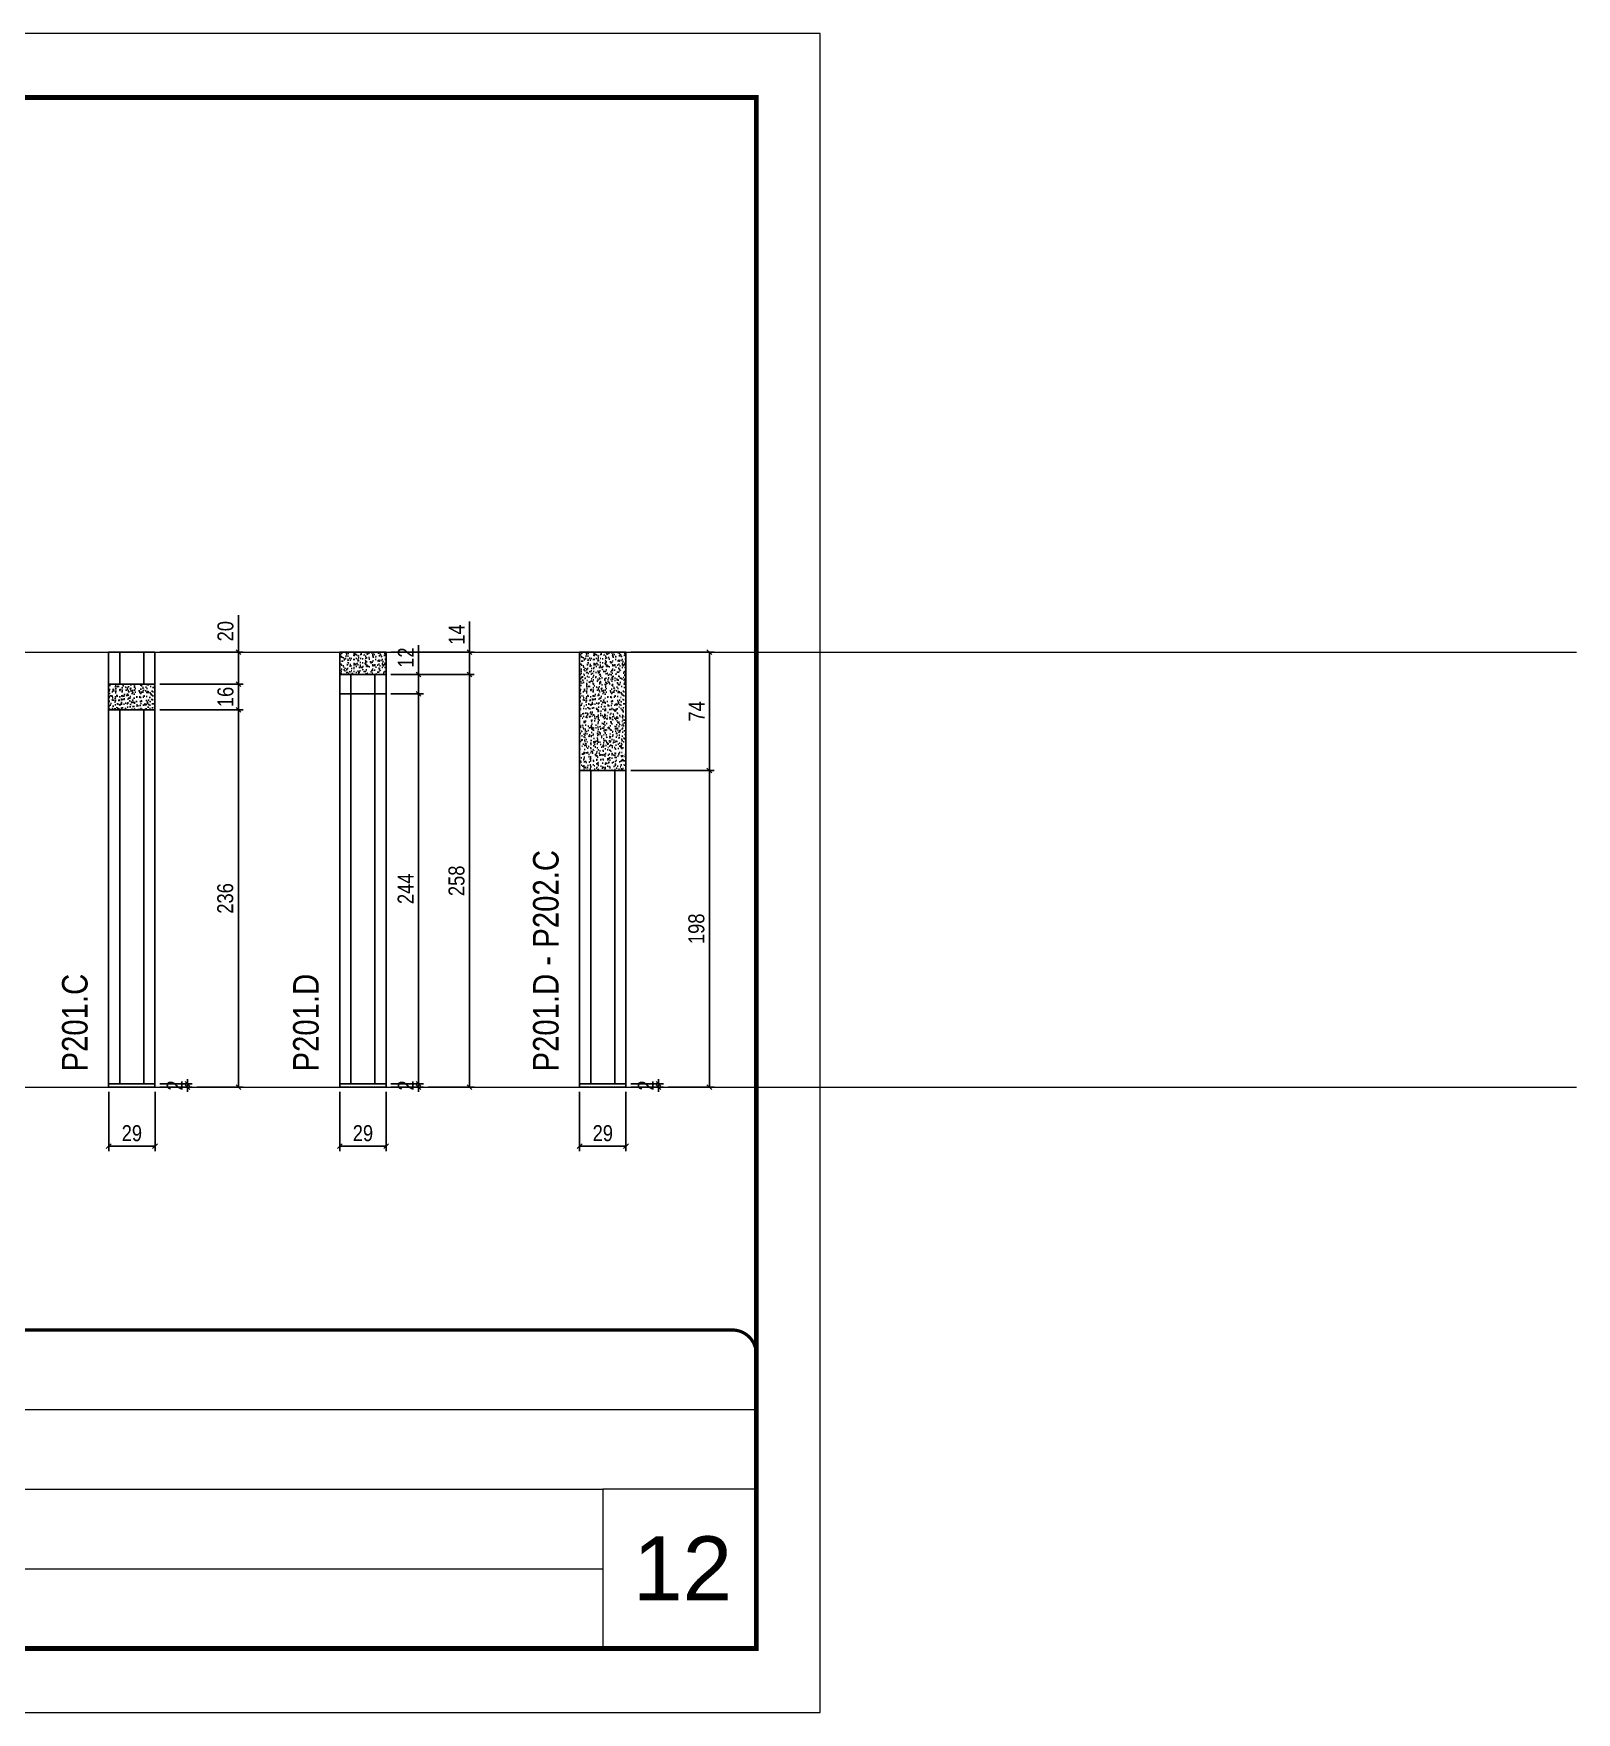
# Model space of a CAD drawing. Extents: x 2282 to 12463, y 760 to 16806.
# Drawn here: x 8646 to 9612, y 13394 to 14444 of the extents above; entities that cross this region are included whole.
import ezdxf

# ---------------------------------------------------------------- set-up
doc = ezdxf.new("R2010")
doc.units = 0
doc.linetypes.add('CONTINUO', pattern=[0])
doc.linetypes.add('DASHED', pattern=[0.75, 0.5, -0.25])
for name, color, linetype, lineweight in [('CARIMBO', 255, 'Continuous', 9), ('Folhas', 255, 'Continuous', 9), ('SARRAFO DE PRESSAO', 251, 'DASHED', 9)]:
    doc.layers.add(name, color=color, linetype=linetype, lineweight=lineweight)
for name, color, linetype in [('COTA', 241, 'Continuous'), ('NOMENCLATURA', 7, 'Continuous'), ('Painéis', 200, 'Continuous'), ('SARR_2.2x7', 40, 'Continuous')]:
    doc.layers.add(name, color=color, linetype=linetype)
doc.styles.add('ARIAL', font='arial.ttf')
doc.styles.add('ARIAL_NARROW', font='ARIALN.TTF', dxfattribs={"height": 0.2})
doc.styles.add('COTA TECNICA', font='techl___.ttf', dxfattribs={"height": 10})
doc.styles.add('COTA TECNICA-50', font='techl___.ttf', dxfattribs={"height": 10})
doc.styles.add('Tecnologia', font='')
doc.styles.get('Tecnologia').set_extended_font_data('Forgotten Futurist')
doc.dimstyles.new('COTA PAINEL-50', dxfattribs={"dimtxt": 10, "dimasz": 3, "dimexe": 3, "dimexo": 3, "dimgap": 3, "dimtad": 1, "dimdec": 1, "dimzin": 12, "dimdsep": 46, "dimtxsty": 'COTA TECNICA-50', "dimblk1": 'OBLIQUE', "dimblk2": 'OBLIQUE', "dimsah": 1, "dimcen": 0.9, "dimclrd": 4, "dimclre": 4, "dimclrt": 240, "dimadec": 1, "dimazin": 3, "dimtfac": 1, "dimtdec": 1, "dimtmove": 0, "dimatfit": 3, "dimfxl": 1, "dimtolj": 1, "dimtzin": 12, "dimarcsym": 0})
doc.dimstyles.new('PAINEL', dxfattribs={"dimtxt": 10, "dimasz": 3, "dimexe": 3, "dimexo": 3, "dimgap": 3, "dimtad": 1, "dimdec": 1, "dimzin": 12, "dimdsep": 46, "dimtxsty": 'COTA TECNICA', "dimblk1": 'OBLIQUE', "dimblk2": 'OBLIQUE', "dimsah": 1, "dimcen": 0.9, "dimclrd": 4, "dimclre": 4, "dimclrt": 240, "dimadec": 1, "dimazin": 3, "dimtfac": 1, "dimtdec": 1, "dimtmove": 0, "dimatfit": 3, "dimfxl": 1, "dimtolj": 1, "dimtzin": 12, "dimarcsym": 0})

# ---------------------------------------------------------------- blocks, each defined once
blk = doc.blocks.new('9999999999')
at = {"color": 30, "linetype": 'CONTINUO'}
for p, q in [((98564.6, 34230.2), (98564.6, 34429.4)), ((98564.6, 34379.6), (99584, 34379.6)), ((98564.6, 34329.8), (99488, 34329.8)), ((99584, 34329.8), (99488, 34329.8)), ((99488, 34329.8), (99488, 34230.2)), ((98564.6, 34280), (99488, 34280))]:
    blk.add_line(p, q, dxfattribs=at)
at = {"color": 30, "linetype": 'CONTINUO', "const_width": 2}
blk.add_lwpolyline([(99584, 34230.2), (99584, 34414.4, 0.414214), (99569, 34429.4), (98229, 34429.4, 0.414214), (98214, 34414.4), (98214, 34245.2, 0.414214), (98229, 34230.2), (99584, 34230.2)], format="xyb", dxfattribs=at)
at = {"layer": 'Folhas'}
blk.add_lwpolyline([(98139, 34190.2), (99624, 34190.2), (99624, 35240.2), (98139, 35240.2)], close=True, dxfattribs=at)
at = {"layer": 'Folhas', "color": 30, "const_width": 3}
blk.add_lwpolyline([(98214, 34230.2), (99584, 34230.2), (99584, 35200.2), (98214, 35200.2)], close=True, dxfattribs=at)
at = {"color": 7, "linetype": 'Continuous', "ltscale": 5, "style": 'ARIAL'}
for s, height, p in [('UNITÁ ENGENHARIA', 15.483, (98837.7, 34393.1)), ('ITAQUERA III', 15.483, (98837.7, 34343.3)), ('TÉRREO', 15.48, (98837.7, 34293.5)), ('NOVA SISTEMAS CONSTRUTIVOS', 11.059, (98263.2, 34267.2)), ('PILARES', 15.48, (98837.7, 34243.7))]:
    blk.add_text(s, height=height, dxfattribs=at).set_placement(p)
at = {"layer": 'Folhas', "color": 7, "style": 'Tecnologia', "width": 1.5}
for s, p in [('CLIENTE:', (98573.7, 34397.2)), ('OBRA:', (98573.7, 34347.3)), ('PAVIMENTO:', (98573.7, 34297.5)), ('PROJETO:', (98573.7, 34247.7))]:
    blk.add_text(s, height=14, dxfattribs=at).set_placement(p)
blk = doc.blocks.new('_Oblique')
at = {"color": 0, "linetype": 'ByBlock', "lineweight": -2}
blk.add_line((-0.5, -0.5), (0.5, 0.5), dxfattribs=at)
blk = doc.blocks.new('*D285')
at = {"layer": 'COTA', "color": 4, "lineweight": -2, "transparency": 16777216}
for p, q in [((9019.9, 13787.1), (9040.3, 13787.1)), ((9037.3, 13787.1), (9037.3, 13790.1)), ((9037.3, 13785.1), (9037.3, 13787.1)), ((9019.9, 13785.1), (9040.3, 13785.1)), ((9037.3, 13785.1), (9037.3, 13782.1))]:
    blk.add_line(p, q, dxfattribs=at)
at = {"layer": 'Defpoints', "color": 0, "transparency": 16777216}
for p in [(9016.9, 13787.1), (9037.3, 13787.1), (9016.9, 13785.1)]:
    blk.add_point(p, dxfattribs=at)
at = {"layer": 'COTA', "color": 4, "lineweight": -2, "transparency": 16777216, "xscale": 3, "yscale": 3, "zscale": 3}
for p, rotation in [((9037.3, 13787.1), 270), ((9037.3, 13785.1), 90)]:
    blk.add_blockref('_Oblique', p, dxfattribs=dict(at, rotation=rotation))
at = {"layer": 'COTA', "color": 240, "transparency": 16777216, "insert": (9029.3, 13786.1), "char_height": 10, "attachment_point": 5, "rotation": 90, "style": 'COTA TECNICA-50'}
blk.add_mtext('\\A1;2', dxfattribs=at)
blk = doc.blocks.new('*D286')
at = {"layer": 'COTA', "color": 4, "linetype": 'ByBlock', "lineweight": -2, "transparency": 16777216}
for p, q in [((9019.9, 14057.1), (9072.1, 14057.1)), ((9069.1, 13983.1), (9069.1, 14057.1)), ((9019.9, 13983.1), (9072.1, 13983.1))]:
    blk.add_line(p, q, dxfattribs=at)
at = {"layer": 'Defpoints', "color": 0, "linetype": 'ByBlock', "transparency": 16777216}
for p in [(9016.9, 14057.1), (9069.1, 14057.1), (9016.9, 13983.1)]:
    blk.add_point(p, dxfattribs=at)
at = {"layer": 'COTA', "color": 4, "linetype": 'ByBlock', "lineweight": -2, "transparency": 16777216, "xscale": 3, "yscale": 3, "zscale": 3}
for p, rotation in [((9069.1, 14057.1), 90), ((9069.1, 13983.1), 270)]:
    blk.add_blockref('_Oblique', p, dxfattribs=dict(at, rotation=rotation))
at = {"layer": 'COTA', "color": 240, "linetype": 'ByBlock', "transparency": 16777216, "insert": (9061.1, 14020.1), "char_height": 10, "attachment_point": 5, "rotation": 90, "style": 'COTA TECNICA'}
blk.add_mtext('\\A1;74', dxfattribs=at)
blk = doc.blocks.new('*D287')
at = {"layer": 'COTA', "color": 4, "linetype": 'ByBlock', "lineweight": -2, "transparency": 16777216}
for p, q in [((9019.9, 13983.1), (9072.1, 13983.1)), ((9069.1, 13785.1), (9069.1, 13983.1)), ((9043.3, 13785.1), (9072.1, 13785.1))]:
    blk.add_line(p, q, dxfattribs=at)
at = {"layer": 'Defpoints', "color": 0, "linetype": 'ByBlock', "transparency": 16777216}
for p in [(9016.9, 13983.1), (9069.1, 13983.1), (9040.3, 13785.1)]:
    blk.add_point(p, dxfattribs=at)
at = {"layer": 'COTA', "color": 4, "linetype": 'ByBlock', "lineweight": -2, "transparency": 16777216, "xscale": 3, "yscale": 3, "zscale": 3}
for p, rotation in [((9069.1, 13983.1), 90), ((9069.1, 13785.1), 270)]:
    blk.add_blockref('_Oblique', p, dxfattribs=dict(at, rotation=rotation))
at = {"layer": 'COTA', "color": 240, "linetype": 'ByBlock', "transparency": 16777216, "insert": (9061, 13884.1), "char_height": 10, "attachment_point": 5, "rotation": 90, "style": 'COTA TECNICA'}
blk.add_mtext('\\A1;198', dxfattribs=at)
blk = doc.blocks.new('*D294')
at = {"layer": 'COTA', "color": 4, "linetype": 'ByBlock', "lineweight": -2, "transparency": 16777216}
for p, q in [((8987.9, 13782.1), (8987.9, 13745.1)), ((9016.9, 13782.1), (9016.9, 13745.1)), ((9016.9, 13748.1), (8987.9, 13748.1))]:
    blk.add_line(p, q, dxfattribs=at)
at = {"layer": 'Defpoints', "color": 0, "linetype": 'ByBlock', "transparency": 16777216}
for p in [(8987.9, 13785.1), (9016.9, 13785.1), (8987.9, 13748.1)]:
    blk.add_point(p, dxfattribs=at)
at = {"layer": 'COTA', "color": 4, "linetype": 'ByBlock', "lineweight": -2, "transparency": 16777216, "xscale": 3, "yscale": 3, "zscale": 3, "rotation": 180}
blk.add_blockref('_Oblique', (8987.9, 13748.1), dxfattribs=at)
at = {"layer": 'COTA', "color": 4, "linetype": 'ByBlock', "lineweight": -2, "transparency": 16777216, "xscale": 3, "yscale": 3, "zscale": 3}
blk.add_blockref('_Oblique', (9016.9, 13748.1), dxfattribs=at)
at = {"layer": 'COTA', "color": 240, "linetype": 'ByBlock', "transparency": 16777216, "insert": (9002.4, 13756.2), "char_height": 10, "attachment_point": 5, "style": 'COTA TECNICA'}
blk.add_mtext('\\A1;29', dxfattribs=at)
blk = doc.blocks.new('*D372')
at = {"layer": 'COTA', "color": 4, "lineweight": -2, "transparency": 16777216}
for p, q in [((8725.2, 13787.1), (8745.5, 13787.1)), ((8742.5, 13787.1), (8742.5, 13790.1)), ((8742.5, 13785.1), (8742.5, 13787.1)), ((8725.2, 13785.1), (8745.5, 13785.1)), ((8742.5, 13785.1), (8742.5, 13782.1))]:
    blk.add_line(p, q, dxfattribs=at)
at = {"layer": 'Defpoints', "color": 0, "transparency": 16777216}
for p in [(8722.2, 13787.1), (8742.5, 13787.1), (8722.2, 13785.1)]:
    blk.add_point(p, dxfattribs=at)
at = {"layer": 'COTA', "color": 4, "lineweight": -2, "transparency": 16777216, "xscale": 3, "yscale": 3, "zscale": 3}
for p, rotation in [((8742.5, 13787.1), 270), ((8742.5, 13785.1), 90)]:
    blk.add_blockref('_Oblique', p, dxfattribs=dict(at, rotation=rotation))
at = {"layer": 'COTA', "color": 240, "transparency": 16777216, "insert": (8734.5, 13786.1), "char_height": 10, "attachment_point": 5, "rotation": 90, "style": 'COTA TECNICA-50'}
blk.add_mtext('\\A1;2', dxfattribs=at)
blk = doc.blocks.new('*D373')
at = {"layer": 'COTA', "color": 4, "linetype": 'ByBlock', "lineweight": -2, "transparency": 16777216}
for p, q in [((8725.2, 14037.1), (8777.4, 14037.1)), ((8774.4, 14021.1), (8774.4, 14037.1)), ((8725.2, 14021.1), (8777.4, 14021.1))]:
    blk.add_line(p, q, dxfattribs=at)
at = {"layer": 'Defpoints', "color": 0, "linetype": 'ByBlock', "transparency": 16777216}
for p in [(8722.2, 14037.1), (8774.4, 14037.1), (8722.2, 14021.1)]:
    blk.add_point(p, dxfattribs=at)
at = {"layer": 'COTA', "color": 4, "linetype": 'ByBlock', "lineweight": -2, "transparency": 16777216, "xscale": 3, "yscale": 3, "zscale": 3}
for p, rotation in [((8774.4, 14037.1), 90), ((8774.4, 14021.1), 270)]:
    blk.add_blockref('_Oblique', p, dxfattribs=dict(at, rotation=rotation))
at = {"layer": 'COTA', "color": 240, "linetype": 'ByBlock', "transparency": 16777216, "insert": (8766.3, 14029.1), "char_height": 10, "attachment_point": 5, "rotation": 90, "style": 'COTA TECNICA'}
blk.add_mtext('\\A1;16', dxfattribs=at)
blk = doc.blocks.new('*D374')
at = {"layer": 'COTA', "color": 4, "linetype": 'ByBlock', "lineweight": -2, "transparency": 16777216}
for p, q in [((8725.2, 14021.1), (8777.4, 14021.1)), ((8774.4, 13785.1), (8774.4, 14021.1)), ((8748.5, 13785.1), (8777.4, 13785.1))]:
    blk.add_line(p, q, dxfattribs=at)
at = {"layer": 'Defpoints', "color": 0, "linetype": 'ByBlock', "transparency": 16777216}
for p in [(8722.2, 14021.1), (8774.4, 14021.1), (8745.5, 13785.1)]:
    blk.add_point(p, dxfattribs=at)
at = {"layer": 'COTA', "color": 4, "linetype": 'ByBlock', "lineweight": -2, "transparency": 16777216, "xscale": 3, "yscale": 3, "zscale": 3}
for p, rotation in [((8774.4, 14021.1), 90), ((8774.4, 13785.1), 270)]:
    blk.add_blockref('_Oblique', p, dxfattribs=dict(at, rotation=rotation))
at = {"layer": 'COTA', "color": 240, "linetype": 'ByBlock', "transparency": 16777216, "insert": (8766.2, 13903.1), "char_height": 10, "attachment_point": 5, "rotation": 90, "style": 'COTA TECNICA'}
blk.add_mtext('\\A1;236', dxfattribs=at)
blk = doc.blocks.new('*D375')
at = {"layer": 'COTA', "color": 4, "linetype": 'ByBlock', "lineweight": -2, "transparency": 16777216}
for p, q in [((8693.2, 13782.1), (8693.2, 13745.1)), ((8722.2, 13782.1), (8722.2, 13745.1)), ((8722.2, 13748.1), (8693.2, 13748.1))]:
    blk.add_line(p, q, dxfattribs=at)
at = {"layer": 'Defpoints', "color": 0, "linetype": 'ByBlock', "transparency": 16777216}
for p in [(8693.2, 13785.1), (8722.2, 13785.1), (8693.2, 13748.1)]:
    blk.add_point(p, dxfattribs=at)
at = {"layer": 'COTA', "color": 4, "linetype": 'ByBlock', "lineweight": -2, "transparency": 16777216, "xscale": 3, "yscale": 3, "zscale": 3, "rotation": 180}
blk.add_blockref('_Oblique', (8693.2, 13748.1), dxfattribs=at)
at = {"layer": 'COTA', "color": 4, "linetype": 'ByBlock', "lineweight": -2, "transparency": 16777216, "xscale": 3, "yscale": 3, "zscale": 3}
blk.add_blockref('_Oblique', (8722.2, 13748.1), dxfattribs=at)
at = {"layer": 'COTA', "color": 240, "linetype": 'ByBlock', "transparency": 16777216, "insert": (8707.7, 13756.2), "char_height": 10, "attachment_point": 5, "style": 'COTA TECNICA'}
blk.add_mtext('\\A1;29', dxfattribs=at)
blk = doc.blocks.new('*D376')
at = {"layer": 'COTA', "color": 4, "lineweight": -2, "transparency": 16777216}
for p, q in [((8774.4, 14057.1), (8774.4, 14080.3)), ((8725.2, 14057.1), (8777.4, 14057.1)), ((8774.4, 14037.1), (8774.4, 14057.1)), ((8725.2, 14037.1), (8777.4, 14037.1))]:
    blk.add_line(p, q, dxfattribs=at)
at = {"layer": 'Defpoints', "color": 0, "transparency": 16777216}
for p in [(8722.2, 14057.1), (8774.4, 14057.1), (8722.2, 14037.1)]:
    blk.add_point(p, dxfattribs=at)
at = {"layer": 'COTA', "color": 4, "lineweight": -2, "transparency": 16777216, "xscale": 3, "yscale": 3, "zscale": 3}
for p, rotation in [((8774.4, 14057.1), 90), ((8774.4, 14037.1), 270)]:
    blk.add_blockref('_Oblique', p, dxfattribs=dict(at, rotation=rotation))
at = {"layer": 'COTA', "color": 240, "transparency": 16777216, "insert": (8766.3, 14070.2), "char_height": 10, "attachment_point": 5, "rotation": 90, "style": 'COTA TECNICA'}
blk.add_mtext('\\A1;20', dxfattribs=at)
blk = doc.blocks.new('*D377')
at = {"layer": 'COTA', "color": 4, "lineweight": -2, "transparency": 16777216}
for p, q in [((8869.8, 13787.1), (8890.1, 13787.1)), ((8887.1, 13787.1), (8887.1, 13790.1)), ((8887.1, 13785.1), (8887.1, 13787.1)), ((8869.8, 13785.1), (8890.1, 13785.1)), ((8887.1, 13785.1), (8887.1, 13782.1))]:
    blk.add_line(p, q, dxfattribs=at)
at = {"layer": 'Defpoints', "color": 0, "transparency": 16777216}
for p in [(8866.8, 13787.1), (8887.1, 13787.1), (8866.8, 13785.1)]:
    blk.add_point(p, dxfattribs=at)
at = {"layer": 'COTA', "color": 4, "lineweight": -2, "transparency": 16777216, "xscale": 3, "yscale": 3, "zscale": 3}
for p, rotation in [((8887.1, 13787.1), 270), ((8887.1, 13785.1), 90)]:
    blk.add_blockref('_Oblique', p, dxfattribs=dict(at, rotation=rotation))
at = {"layer": 'COTA', "color": 240, "transparency": 16777216, "insert": (8879.1, 13786.1), "char_height": 10, "attachment_point": 5, "rotation": 90, "style": 'COTA TECNICA-50'}
blk.add_mtext('\\A1;2', dxfattribs=at)
blk = doc.blocks.new('*D378')
at = {"layer": 'COTA', "color": 4, "linetype": 'ByBlock', "lineweight": -2, "transparency": 16777216}
for p, q in [((8919, 14057.1), (8919, 14076.2)), ((8869.8, 14057.1), (8922, 14057.1)), ((8919, 14043.1), (8919, 14057.1)), ((8869.8, 14043.1), (8922, 14043.1))]:
    blk.add_line(p, q, dxfattribs=at)
at = {"layer": 'Defpoints', "color": 0, "linetype": 'ByBlock', "transparency": 16777216}
for p in [(8866.8, 14057.1), (8919, 14057.1), (8866.8, 14043.1)]:
    blk.add_point(p, dxfattribs=at)
at = {"layer": 'COTA', "color": 4, "linetype": 'ByBlock', "lineweight": -2, "transparency": 16777216, "xscale": 3, "yscale": 3, "zscale": 3}
for p, rotation in [((8919, 14057.1), 90), ((8919, 14043.1), 270)]:
    blk.add_blockref('_Oblique', p, dxfattribs=dict(at, rotation=rotation))
at = {"layer": 'COTA', "color": 240, "linetype": 'ByBlock', "transparency": 16777216, "insert": (8910.9, 14068.1), "char_height": 10, "attachment_point": 5, "rotation": 90, "style": 'COTA TECNICA'}
blk.add_mtext('\\A1;14', dxfattribs=at)
blk = doc.blocks.new('*D379')
at = {"layer": 'COTA', "color": 4, "linetype": 'ByBlock', "lineweight": -2, "transparency": 16777216}
for p, q in [((8869.8, 14043.1), (8922, 14043.1)), ((8919, 13785.1), (8919, 14043.1)), ((8893.1, 13785.1), (8922, 13785.1))]:
    blk.add_line(p, q, dxfattribs=at)
at = {"layer": 'Defpoints', "color": 0, "linetype": 'ByBlock', "transparency": 16777216}
for p in [(8866.8, 14043.1), (8919, 14043.1), (8890.1, 13785.1)]:
    blk.add_point(p, dxfattribs=at)
at = {"layer": 'COTA', "color": 4, "linetype": 'ByBlock', "lineweight": -2, "transparency": 16777216, "xscale": 3, "yscale": 3, "zscale": 3}
for p, rotation in [((8919, 14043.1), 90), ((8919, 13785.1), 270)]:
    blk.add_blockref('_Oblique', p, dxfattribs=dict(at, rotation=rotation))
at = {"layer": 'COTA', "color": 240, "linetype": 'ByBlock', "transparency": 16777216, "insert": (8910.9, 13914.1), "char_height": 10, "attachment_point": 5, "rotation": 90, "style": 'COTA TECNICA'}
blk.add_mtext('\\A1;258', dxfattribs=at)
blk = doc.blocks.new('*D380')
at = {"layer": 'COTA', "color": 4, "linetype": 'ByBlock', "lineweight": -2, "transparency": 16777216}
for p, q in [((8837.8, 13782.1), (8837.8, 13745.1)), ((8866.8, 13782.1), (8866.8, 13745.1)), ((8866.8, 13748.1), (8837.8, 13748.1))]:
    blk.add_line(p, q, dxfattribs=at)
at = {"layer": 'Defpoints', "color": 0, "linetype": 'ByBlock', "transparency": 16777216}
for p in [(8837.8, 13785.1), (8866.8, 13785.1), (8837.8, 13748.1)]:
    blk.add_point(p, dxfattribs=at)
at = {"layer": 'COTA', "color": 4, "linetype": 'ByBlock', "lineweight": -2, "transparency": 16777216, "xscale": 3, "yscale": 3, "zscale": 3, "rotation": 180}
blk.add_blockref('_Oblique', (8837.8, 13748.1), dxfattribs=at)
at = {"layer": 'COTA', "color": 4, "linetype": 'ByBlock', "lineweight": -2, "transparency": 16777216, "xscale": 3, "yscale": 3, "zscale": 3}
blk.add_blockref('_Oblique', (8866.8, 13748.1), dxfattribs=at)
at = {"layer": 'COTA', "color": 240, "linetype": 'ByBlock', "transparency": 16777216, "insert": (8852.3, 13756.2), "char_height": 10, "attachment_point": 5, "style": 'COTA TECNICA'}
blk.add_mtext('\\A1;29', dxfattribs=at)
blk = doc.blocks.new('*D381')
at = {"layer": 'COTA', "color": 4, "lineweight": -2, "transparency": 16777216}
for p, q in [((8869.8, 14031.1), (8890.1, 14031.1)), ((8887.1, 13787.1), (8887.1, 14031.1)), ((8869.8, 13787.1), (8890.1, 13787.1))]:
    blk.add_line(p, q, dxfattribs=at)
at = {"layer": 'Defpoints', "color": 0, "transparency": 16777216}
for p in [(8866.8, 14031.1), (8887.1, 14031.1), (8866.8, 13787.1)]:
    blk.add_point(p, dxfattribs=at)
at = {"layer": 'COTA', "color": 4, "lineweight": -2, "transparency": 16777216, "xscale": 3, "yscale": 3, "zscale": 3}
for p, rotation in [((8887.1, 14031.1), 90), ((8887.1, 13787.1), 270)]:
    blk.add_blockref('_Oblique', p, dxfattribs=dict(at, rotation=rotation))
at = {"layer": 'COTA', "color": 240, "transparency": 16777216, "insert": (8879, 13909.1), "char_height": 10, "attachment_point": 5, "rotation": 90, "style": 'COTA TECNICA'}
blk.add_mtext('\\A1;244', dxfattribs=at)
blk = doc.blocks.new('*D382')
at = {"layer": 'COTA', "color": 4, "lineweight": -2, "transparency": 16777216}
for p, q in [((8887.1, 14043.1), (8887.1, 14061.4)), ((8869.8, 14043.1), (8890.1, 14043.1)), ((8887.1, 14031.1), (8887.1, 14043.1)), ((8869.8, 14031.1), (8890.1, 14031.1))]:
    blk.add_line(p, q, dxfattribs=at)
at = {"layer": 'Defpoints', "color": 0, "transparency": 16777216}
for p in [(8866.8, 14043.1), (8887.1, 14043.1), (8866.8, 14031.1)]:
    blk.add_point(p, dxfattribs=at)
at = {"layer": 'COTA', "color": 4, "lineweight": -2, "transparency": 16777216, "xscale": 3, "yscale": 3, "zscale": 3}
for p, rotation in [((8887.1, 14043.1), 90), ((8887.1, 14031.1), 270)]:
    blk.add_blockref('_Oblique', p, dxfattribs=dict(at, rotation=rotation))
at = {"layer": 'COTA', "color": 240, "transparency": 16777216, "insert": (8879.1, 14053.7), "char_height": 10, "attachment_point": 5, "rotation": 90, "style": 'COTA TECNICA'}
blk.add_mtext('\\A1;12', dxfattribs=at)

msp = doc.modelspace()

# ---------------------------------------------------------------- hatches: boundary and pattern name
at = {"layer": 'COTA', "linetype": 'ByBlock'}
h = msp.add_hatch(dxfattribs=at)
h.set_pattern_fill('AR-CONC', color=256, scale=0.03)
h.set_pattern_definition([(50, (-123078.9624, -18512.0655), (5.46554007, -0.47817257), [0.5715, -6.2865]), (355, (-123078.9624, -18512.0655), (-1.05730264, 5.73170536), [0.4572, -5.02921753]), (100.4514447, (-123078.507, -18512.1054), (4.40823741, 5.25353256), [0.48570026, -5.34270734]), (46.1842, (-123078.9624, -18510.5415), (8.13237123, -1.26126984), [0.85725, -9.42975]), (96.6355576, (-123078.285, -18510.647), (7.122124, 7.42278374), [0.7285507, -8.01406824]), (351.184151, (-123078.9624, -18510.5415), (7.122124, 7.42278374), [0.685799, -7.54379196]), (21, (-123078.2004, -18510.9225), (4.54843174, -3.06795595), [0.5715, -6.2865]), (326, (-123078.2004, -18510.9225), (1.85406085, 5.52563898), [0.4572, -5.0292]), (71.451445, (-123077.8214, -18511.178), (6.40249258, 2.45768307), [0.48570026, -5.34269813]), (37.5, (-123078.9624, -18512.0655), (0.092658098, 2.536651166), [0, -4.96824, 0, -5.1054, 0, -5.04825]), (7.5, (-123078.9624, -18512.0655), (2.004589875, 3.005417245), [0, -2.91084, 0, -4.85394, 0, -1.92405]), (327.5, (-123080.6617, -18512.0655), (4.067717855, -0.17186232), [0, -1.905, 0, -5.9436, 0, -7.8867]), (317.5, (-123081.4237, -18512.0655), (4.44387544, 0.76279473), [0, -2.4765, 0, -3.94716, 0, -5.6007])])
h.paths.add_polyline_path([(8837.76, 14043.07), (8866.76, 14043.07), (8866.76, 14057.07), (8837.76, 14057.07)])
h = msp.add_hatch(dxfattribs=at)
h.set_pattern_fill('AR-CONC', color=256, scale=0.03)
h.set_pattern_definition([(50, (-122928.816, -18512.0655), (5.46554007, -0.47817257), [0.5715, -6.2865]), (355, (-122928.816, -18512.0655), (-1.05730264, 5.73170536), [0.4572, -5.02921753]), (100.4514447, (-122928.361, -18512.1054), (4.40823741, 5.25353256), [0.48570026, -5.34270734]), (46.1842, (-122928.816, -18510.5415), (8.13237123, -1.26126984), [0.85725, -9.42975]), (96.6355576, (-122928.1385, -18510.647), (7.122124, 7.42278374), [0.7285507, -8.01406824]), (351.184151, (-122928.816, -18510.5415), (7.122124, 7.42278374), [0.685799, -7.54379196]), (21, (-122928.054, -18510.9225), (4.54843174, -3.06795595), [0.5715, -6.2865]), (326, (-122928.054, -18510.9225), (1.85406085, 5.52563898), [0.4572, -5.0292]), (71.451445, (-122927.675, -18511.178), (6.40249258, 2.45768307), [0.48570026, -5.34269813]), (37.5, (-122928.8162, -18512.0655), (0.092658098, 2.536651166), [0, -4.96824, 0, -5.1054, 0, -5.04825]), (7.5, (-122928.8162, -18512.0655), (2.004589875, 3.005417245), [0, -2.91084, 0, -4.85394, 0, -1.92405]), (327.5, (-122930.5155, -18512.0655), (4.067717855, -0.17186232), [0, -1.905, 0, -5.9436, 0, -7.8867]), (317.5, (-122931.2775, -18512.0655), (4.44387544, 0.76279473), [0, -2.4765, 0, -3.94716, 0, -5.6007])])
h.paths.add_polyline_path([(9016.91, 14057.07), (8987.91, 14057.07), (8987.91, 13983.07), (9016.91, 13983.07)])
h = msp.add_hatch(dxfattribs=at)
h.set_pattern_fill('AR-CONC', color=256, scale=0.03)
h.set_pattern_definition([(50, (-123223.572, -18512.0655), (5.46554007, -0.47817257), [0.5715, -6.2865]), (355, (-123223.572, -18512.0655), (-1.05730264, 5.73170536), [0.4572, -5.02921753]), (100.4514447, (-123223.1165, -18512.1054), (4.40823741, 5.25353256), [0.48570026, -5.34270734]), (46.1842, (-123223.572, -18510.5415), (8.13237123, -1.26126984), [0.85725, -9.42975]), (96.6355576, (-123222.894, -18510.647), (7.122124, 7.42278374), [0.7285507, -8.01406824]), (351.184151, (-123223.572, -18510.5415), (7.122124, 7.42278374), [0.685799, -7.54379196]), (21, (-123222.81, -18510.9225), (4.54843174, -3.06795595), [0.5715, -6.2865]), (326, (-123222.81, -18510.9225), (1.85406085, 5.52563898), [0.4572, -5.0292]), (71.451445, (-123222.431, -18511.178), (6.40249258, 2.45768307), [0.48570026, -5.34269813]), (37.5, (-123223.572, -18512.0655), (0.092658098, 2.536651166), [0, -4.96824, 0, -5.1054, 0, -5.04825]), (7.5, (-123223.572, -18512.0655), (2.004589875, 3.005417245), [0, -2.91084, 0, -4.85394, 0, -1.92405]), (327.5, (-123225.2712, -18512.0655), (4.067717855, -0.17186232), [0, -1.905, 0, -5.9436, 0, -7.8867]), (317.5, (-123226.0332, -18512.0655), (4.44387544, 0.76279473), [0, -2.4765, 0, -3.94716, 0, -5.6007])])
h.paths.add_polyline_path([(8693.15, 14021.07), (8722.15, 14021.07), (8722.15, 14037.07), (8693.15, 14037.07)])

# ---------------------------------------------------------------- linework, layer by layer
at = {"layer": 'CARIMBO', "color": 3}
for p, q in [((2282.39, 14057.07), (9611.68, 14057.07)), ((2282.39, 13785.07), (9611.68, 13785.07))]:
    msp.add_line(p, q, dxfattribs=at)
at = {"layer": 'COTA', "linetype": 'ByBlock'}
for p, q in [((8837.76, 14057.07), (8866.76, 14057.07)), ((8837.76, 14043.07), (8837.76, 14057.07)), ((8866.76, 14043.07), (8866.76, 14057.07)), ((8987.91, 14057.07), (9016.91, 14057.07)), ((8987.91, 13983.07), (8987.91, 14057.07)), ((9016.91, 13983.07), (9016.91, 14057.07)), ((8693.15, 14037.07), (8722.15, 14037.07)), ((8693.15, 14021.07), (8693.15, 14037.07)), ((8722.15, 14021.07), (8722.15, 14037.07))]:
    msp.add_line(p, q, dxfattribs=at)
at = {"layer": 'Painéis'}
for p, q in [((8837.76, 14043.07), (8866.76, 14043.07)), ((8837.76, 14043.07), (8837.76, 13785.07)), ((8866.76, 14043.07), (8866.76, 13785.07)), ((8837.76, 14031.07), (8866.76, 14031.07)), ((8693.15, 14021.07), (8722.15, 14021.07)), ((8693.15, 14021.07), (8693.15, 13785.07)), ((8722.15, 14021.07), (8722.15, 13785.07)), ((8987.91, 13983.07), (9016.91, 13983.07)), ((8987.91, 13983.07), (8987.91, 13785.07)), ((9016.91, 13983.07), (9016.91, 13785.07)), ((8693.15, 13787.07), (8722.15, 13787.07)), ((8837.76, 13787.07), (8866.76, 13787.07)), ((8987.91, 13787.07), (9016.91, 13787.07)), ((8693.15, 13785.07), (8722.15, 13785.07)), ((8837.76, 13785.07), (8866.76, 13785.07)), ((8987.91, 13785.07), (9016.91, 13785.07))]:
    msp.add_line(p, q, dxfattribs=at)
msp.add_lwpolyline([(8693.15, 14037.07), (8722.15, 14037.07), (8722.15, 14057.07), (8693.15, 14057.07)], close=True, dxfattribs=at)
at = {"layer": 'SARR_2.2x7'}
for p, q in [((8700.15, 14037.07), (8700.15, 14057.07)), ((8715.15, 14037.07), (8715.15, 14057.07)), ((8844.76, 14043.07), (8844.76, 13787.07)), ((8859.76, 14043.07), (8859.76, 13787.07)), ((8700.15, 14021.07), (8700.15, 13787.07)), ((8715.15, 14021.07), (8715.15, 13787.07)), ((8994.91, 13983.07), (8994.91, 13787.07)), ((9009.91, 13983.07), (9009.91, 13787.07))]:
    msp.add_line(p, q, dxfattribs=at)

# ---------------------------------------------------------------- block references
at = {"layer": 'SARRAFO DE PRESSAO', "color": 6, "linetype": 'ByBlock'}
msp.add_blockref('9999999999', (-90485.59, -20796.22), dxfattribs=at)

# ---------------------------------------------------------------- texts
at = {"layer": 'CARIMBO', "style": 'ARIAL'}
msp.add_text('12', height=40, dxfattribs=at).set_placement((9021.25, 13464.13))
at = {"layer": 'NOMENCLATURA', "style": 'ARIAL_NARROW'}
for s, p in [('P201.D - P202.C', (8974.73, 13794.84)), ('P201.C', (8679.98, 13794.84)), ('P201.D', (8824.59, 13794.84))]:
    msp.add_text(s, height=16, rotation=90, dxfattribs=at).set_placement(p)

# ---------------------------------------------------------------- dimensions: what is measured, and where the dimension line sits
at = {"layer": 'COTA'}
for base, p1, p2, picture, middle in [((8774.39, 14057.07), (8722.15, 14037.07), (8722.15, 14057.07), '*D376', (8766.29, 14070.18)), ((8887.11, 14043.07), (8866.76, 14031.07), (8866.76, 14043.07), '*D382', (8879.05, 14053.73)), ((8887.11, 14031.07), (8866.76, 13787.07), (8866.76, 14031.07), '*D381', (8879.04, 13909.07))]:
    dim = msp.add_linear_dim(base=base, p1=p1, p2=p2, angle=90, dimstyle='PAINEL', dxfattribs=at)
    dim.commit()
    dim.dimension.update_dxf_attribs({"geometry": picture, "text_midpoint": middle})
at = {"layer": 'COTA', "color": 2, "linetype": 'ByBlock'}
for base, p1, p2, picture, middle in [((8919, 14057.07), (8866.76, 14043.07), (8866.76, 14057.07), '*D378', (8910.92, 14068.13)), ((9069.14, 14057.07), (9016.91, 13983.07), (9016.91, 14057.07), '*D286', (9061.07, 14020.07))]:
    dim = msp.add_linear_dim(base=base, p1=p1, p2=p2, angle=90, dimstyle='PAINEL', override={"dimarcsym": 1}, dxfattribs=at)
    dim.commit()
    dim.dimension.update_dxf_attribs({"geometry": picture, "text_midpoint": middle})
dim = msp.add_linear_dim(base=(8774.39, 14037.07), p1=(8722.15, 14021.07), p2=(8722.15, 14037.07), angle=90, dimstyle='PAINEL', override={"dimarcsym": 1}, dxfattribs=at)
dim.commit()
dim.dimension.update_dxf_attribs({"geometry": '*D373', "text_midpoint": (8774.39, 14029.07), "dimtype": 160})
at = {"layer": 'COTA', "color": 3, "linetype": 'ByBlock'}
for base, p1, p2, picture, middle in [((8919, 14043.07), (8890.11, 13785.07), (8866.76, 14043.07), '*D379', (8910.87, 13914.07)), ((8774.39, 14021.07), (8745.5, 13785.07), (8722.15, 14021.07), '*D374', (8766.17, 13903.07)), ((9069.14, 13983.07), (9040.26, 13785.07), (9016.91, 13983.07), '*D287', (9061.04, 13884.07))]:
    dim = msp.add_linear_dim(base=base, p1=p1, p2=p2, angle=90, dimstyle='PAINEL', override={"dimarcsym": 1}, dxfattribs=at)
    dim.commit()
    dim.dimension.update_dxf_attribs({"geometry": picture, "text_midpoint": middle})
at = {"layer": 'COTA'}
for base, p1, p2, picture, middle in [((8742.5, 13787.07), (8722.15, 13785.07), (8722.15, 13787.07), '*D372', (8742.5, 13786.07)), ((8887.11, 13787.07), (8866.76, 13785.07), (8866.76, 13787.07), '*D377', (8887.11, 13786.07)), ((9037.26, 13787.07), (9016.91, 13785.07), (9016.91, 13787.07), '*D285', (9037.26, 13786.07))]:
    dim = msp.add_linear_dim(base=base, p1=p1, p2=p2, angle=90, dimstyle='COTA PAINEL-50', dxfattribs=at)
    dim.commit()
    dim.dimension.update_dxf_attribs({"geometry": picture, "text_midpoint": middle, "dimtype": 160})
at = {"layer": 'COTA', "linetype": 'ByBlock'}
for base, p1, p2, picture, middle in [((8693.15, 13748.15), (8722.15, 13785.07), (8693.15, 13785.07), '*D375', (8707.65, 13756.24)), ((8837.76, 13748.15), (8866.76, 13785.07), (8837.76, 13785.07), '*D380', (8852.26, 13756.24)), ((8987.91, 13748.15), (9016.91, 13785.07), (8987.91, 13785.07), '*D294', (9002.41, 13756.24))]:
    dim = msp.add_linear_dim(base=base, p1=p1, p2=p2, dimstyle='PAINEL', override={"dimarcsym": 2}, dxfattribs=at)
    dim.commit()
    dim.dimension.update_dxf_attribs({"geometry": picture, "text_midpoint": middle})

doc.saveas('drawing.dxf')
